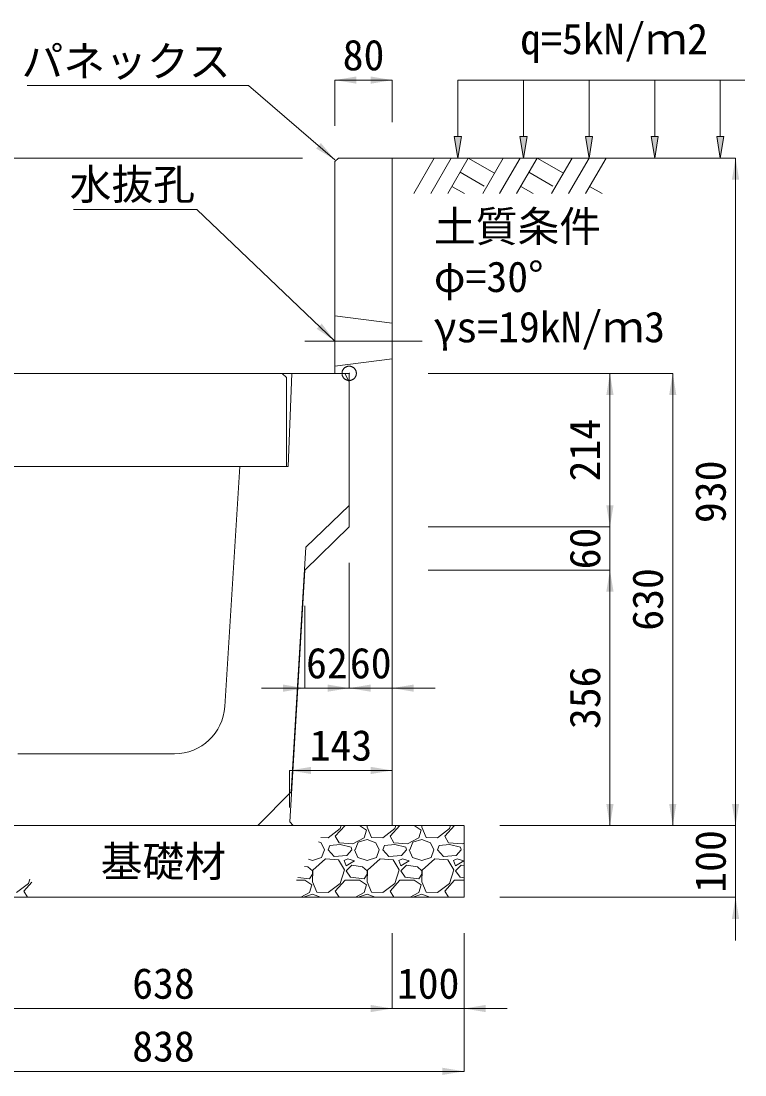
# Model space of a CAD drawing. Units: millimetres at full size, sheet at 1:40. Extents: x 206103 to 244503, y 883348 to 903496.
# Drawn here: x 229183 to 230192, y 887301 to 888769 of the extents above; entities that cross this region are included whole.
import ezdxf
from ezdxf.enums import TextEntityAlignment as Align

# ---------------------------------------------------------------- set-up
doc = ezdxf.new("R2010")
doc.units = ezdxf.units.MM
doc.header["$LTSCALE"] = 40
doc.header["$PDMODE"] = 32
doc.header["$PDSIZE"] = 20
doc.linetypes.add('DASHED', pattern=[7.5, 6, -1.5])
doc.linetypes.add('USER1', pattern=[28.575, 19.05, -3.175, 3.175, -3.175])
for name, color, linetype, lineweight in [('0_2', 7, 'Continuous', 20), ('パネックスKUR', 2, 'Continuous', 20), ('基礎材', 7, 'Continuous', 15), ('寸法線', 7, 'Continuous', 13), ('引出線', 4, 'Continuous', 13), ('本体', 2, 'Continuous', 13), ('補助線', 8, 'USER1', 13), ('ﾊｯﾁﾝｸﾞ', 7, 'Continuous', 5)]:
    doc.layers.add(name, color=color, linetype=linetype, lineweight=lineweight)
doc.layers.add('文字', color=7, linetype='Continuous')
doc.styles.add('ＭＳ ゴシック', font='')
doc.styles.get('ＭＳ ゴシック').set_extended_font_data('MS Gothic')

# ---------------------------------------------------------------- blocks, each defined once
blk = doc.blocks.new('filled_arrow')
at = {"color": 0, "linetype": 'Continuous', "lineweight": -2}
blk.add_solid([(7.5, 1.25), (0, 0), (7.5, -1.25)], dxfattribs=at)

msp = doc.modelspace()

# ---------------------------------------------------------------- hatches: boundary and pattern name
at = {"layer": '寸法線'}
for points in [[(229796.62, 888608.33), (229791.62, 888578.33), (229786.62, 888608.33)], [(229888.03, 888608.33), (229883.03, 888578.33), (229878.03, 888608.33)], [(229979.44, 888608.33), (229974.44, 888578.33), (229969.44, 888608.33)], [(230070.86, 888608.33), (230065.86, 888578.33), (230060.86, 888608.33)], [(230162.27, 888608.33), (230157.27, 888578.33), (230152.27, 888608.33)]]:
    msp.add_hatch(color=256, dxfattribs=at).paths.add_polyline_path(points)

# ---------------------------------------------------------------- linework, layer by layer
at = {"layer": '0_2'}
msp.add_line((229700.21, 888578.33), (230100.21, 888578.33), dxfattribs=at)
at = {"layer": 'パネックスKUR'}
for p, q in [((229620.21, 888573.33), (229625.21, 888578.33)), ((229620.21, 888573.33), (229620.21, 888278.33)), ((229700.21, 888578.33), (229625.21, 888578.33)), ((229700.21, 888578.33), (229700.21, 887648.33)), ((229640.21, 888278.33), (229620.21, 888278.33)), ((229640.21, 888278.33), (229640.21, 888064.33)), ((229640.21, 888064.33), (229578.21, 888004.33)), ((229578.21, 888004.33), (229557.5, 887653.32)), ((229562.21, 887648.33), (229557.5, 887653.32)), ((229700.21, 887648.33), (229562.21, 887648.33))]:
    msp.add_line(p, q, dxfattribs=at)
at = {"layer": 'パネックスKUR', "linetype": 'DASHED', "lineweight": 9}
for p, q in [((229620.21, 888358.33), (229700.21, 888348.33)), ((229620.21, 888288.33), (229700.21, 888298.33))]:
    msp.add_line(p, q, dxfattribs=at)
at = {"layer": '基礎材'}
for p, q in [((228962.71, 887648.33), (229800.02, 887648.33)), ((229800.21, 887648.33), (229800.21, 887548.33)), ((228962.71, 887548.33), (229800.21, 887548.33))]:
    msp.add_line(p, q, dxfattribs=at)
at = {"layer": '寸法線'}
for p, q in [((229620.21, 888686.88), (229700.21, 888686.88)), ((229620.21, 888623.33), (229620.21, 888686.88)), ((229700.21, 888628.33), (229700.21, 888686.88)), ((229575.21, 888578.33), (229015.21, 888578.33)), ((229750.21, 888578.33), (230178.55, 888578.33)), ((230178.55, 887648.33), (230178.55, 888578.33)), ((229570.21, 888278.33), (229015.21, 888278.33)), ((229750.21, 888278.33), (230091.05, 888278.33)), ((229750.21, 888278.33), (230003.55, 888278.33)), ((230003.55, 888278.33), (230003.55, 888064.33)), ((230091.05, 888278.33), (230091.05, 887648.33)), ((229700.21, 888146.26), (229700.21, 887839.74)), ((230003.55, 888124.33), (230003.55, 887944.33)), ((229750.21, 888064.33), (230003.55, 888064.33)), ((229750.21, 888064.33), (230003.55, 888064.33)), ((229640.21, 888014.33), (229640.21, 887839.74)), ((229640.21, 888014.33), (229640.21, 887839.74)), ((229750.21, 888004.33), (230003.55, 888004.33)), ((229750.21, 888004.33), (230003.55, 888004.33)), ((230003.55, 888004.33), (230003.55, 887648.33)), ((229578.21, 887954.33), (229578.21, 887839.74)), ((229700.21, 887839.74), (229518.21, 887839.74)), ((229580.21, 887839.74), (229760.21, 887839.74)), ((229557.21, 887725.11), (229700.21, 887725.11)), ((229557.21, 887673.33), (229557.21, 887725.11)), ((229700.21, 887673.33), (229700.21, 887725.11)), ((230178.55, 887488.33), (230178.55, 887708.33)), ((229850.02, 887648.33), (230178.55, 887648.33)), ((229850.02, 887648.33), (230091.05, 887648.33)), ((229850.02, 887648.33), (230003.55, 887648.33)), ((229850.02, 887648.33), (230178.55, 887648.33)), ((229850.02, 887548.33), (230178.55, 887548.33)), ((229700.21, 887498.33), (229700.21, 887393.39)), ((229700.21, 887498.33), (229700.21, 887393.39)), ((229800.21, 887498.33), (229800.21, 887393.39)), ((229800.21, 887498.33), (229800.21, 887305.89)), ((229062.71, 887393.39), (229700.21, 887393.39)), ((229640.21, 887393.39), (229860.21, 887393.39)), ((229800.21, 887305.89), (228962.71, 887305.89))]:
    msp.add_line(p, q, dxfattribs=at)
at = {"layer": '寸法線', "lineweight": 9}
for p, q in [((230191.62, 888686.88), (229791.62, 888686.88)), ((229791.62, 888608.33), (229791.62, 888686.88)), ((229883.03, 888608.33), (229883.03, 888686.88)), ((229974.44, 888608.33), (229974.44, 888686.88)), ((230065.86, 888608.33), (230065.86, 888686.88)), ((230157.27, 888608.33), (230157.27, 888686.88))]:
    msp.add_line(p, q, dxfattribs=at)
for points in [[(229796.62, 888608.33), (229791.62, 888578.33), (229786.62, 888608.33)], [(229888.03, 888608.33), (229883.03, 888578.33), (229878.03, 888608.33)], [(229979.44, 888608.33), (229974.44, 888578.33), (229969.44, 888608.33)], [(230070.86, 888608.33), (230065.86, 888578.33), (230060.86, 888608.33)], [(230162.27, 888608.33), (230157.27, 888578.33), (230152.27, 888608.33)]]:
    msp.add_lwpolyline(points, close=True, dxfattribs=at)
at = {"layer": '引出線'}
for points in [[(229620.21, 888575.83), (229500, 888679.29), (229191.75, 888679.29)], [(229620.21, 888323.33), (229427.75, 888506.78), (229256, 888506.78)]]:
    msp.add_lwpolyline(points, dxfattribs=at)
at = {"layer": '本体'}
for p, q in [((229560.21, 888278.33), (229555.21, 888148.33)), ((229560.21, 888278.33), (229634.21, 888278.33)), ((229640.21, 888266.33), (229634.21, 888278.33)), ((229640.21, 888266.33), (229640.21, 888094.33)), ((229487.71, 888148.33), (229466.81, 887813.96)), ((229487.71, 888148.33), (229555.21, 888148.33)), ((229640.21, 888094.33), (229579.71, 888036.33)), ((229579.71, 888036.33), (229559.57, 887695.19)), ((229178.47, 887748.33), (229396.94, 887748.33)), ((229512.71, 887648.33), (229559.57, 887695.19)), ((229062.71, 887648.33), (229512.71, 887648.33))]:
    msp.add_line(p, q, dxfattribs=at)
at = {"layer": '本体', "lineweight": 20}
msp.add_lwpolyline([(229022.71, 888148.33), (229022.71, 888272.33), (229028.71, 888278.33), (229546.71, 888278.33), (229552.71, 888272.33), (229552.71, 888148.33)], close=True, dxfattribs=at)
at = {"layer": '本体'}
msp.add_arc((229396.94, 887818.33), 70, 270, 356.42367, dxfattribs=at)
at = {"layer": '補助線'}
msp.add_line((229578.35, 888323.33), (229742.06, 888323.33), dxfattribs=at)
msp.add_point((229640.21, 888278.33), dxfattribs=at)
at = {"layer": 'ﾊｯﾁﾝｸﾞ', "lineweight": 9}
for p, q in [((229758.85, 888578.32), (229730.21, 888528.7)), ((229782.48, 888578.32), (229753.83, 888528.7)), ((229806.1, 888578.32), (229777.45, 888528.7)), ((229806.1, 888578.32), (229842.67, 888557.21)), ((229854.86, 888578.32), (229826.21, 888528.7)), ((229878.48, 888578.32), (229849.83, 888528.7)), ((229902.1, 888578.32), (229873.45, 888528.7)), ((229902.1, 888578.32), (229938.67, 888557.21)), ((229950.85, 888578.32), (229922.2, 888528.7)), ((229974.48, 888578.32), (229945.83, 888528.7)), ((229998.1, 888578.32), (229969.45, 888528.7)), ((229794.68, 888558.54), (229828.09, 888539.25)), ((229890.68, 888558.54), (229924.09, 888539.25)), ((229783.26, 888538.75), (229800.67, 888528.7)), ((229879.25, 888538.75), (229896.67, 888528.7)), ((229975.25, 888538.75), (229992.67, 888528.7))]:
    msp.add_line(p, q, dxfattribs=at)
at = {"layer": 'ﾊｯﾁﾝｸﾞ'}
for p, q in [((229620.89, 887633.33), (229634.39, 887648.33)), ((229627.75, 887644), (229629.13, 887648.33)), ((229654.76, 887648.33), (229664.32, 887641.71)), ((229665.18, 887648.33), (229665.08, 887646.29)), ((229665.08, 887646.29), (229671.18, 887631.81)), ((229697.09, 887633.33), (229710.59, 887648.33)), ((229703.95, 887644), (229705.33, 887648.33)), ((229730.96, 887648.33), (229740.52, 887641.71)), ((229741.38, 887648.33), (229741.28, 887646.29)), ((229741.28, 887646.29), (229747.38, 887631.81)), ((229773.29, 887633.33), (229786.79, 887648.33)), ((229780.15, 887644), (229781.53, 887648.33)), ((229600.89, 887631.53), (229610.98, 887631.05)), ((229610.98, 887631.05), (229627.75, 887644)), ((229626.22, 887624.19), (229620.89, 887633.33)), ((229661.27, 887631.05), (229645.27, 887622.66)), ((229664.32, 887641.71), (229661.27, 887631.05)), ((229671.18, 887631.81), (229687.18, 887631.05)), ((229687.18, 887631.05), (229703.95, 887644)), ((229702.42, 887624.19), (229697.09, 887633.33)), ((229737.47, 887631.05), (229721.47, 887622.66)), ((229740.52, 887641.71), (229737.47, 887631.05)), ((229747.38, 887631.81), (229763.38, 887631.05)), ((229763.38, 887631.05), (229780.15, 887644)), ((229778.62, 887624.19), (229773.29, 887633.33)), ((229597.44, 887625.55), (229601.08, 887624.19)), ((229601.08, 887624.19), (229605.65, 887614.28)), ((229610.98, 887614.28), (229613.27, 887620.38)), ((229627.75, 887621.9), (229613.27, 887620.38)), ((229645.27, 887622.66), (229626.22, 887624.19)), ((229642.99, 887618.09), (229627.75, 887621.9)), ((229643.75, 887614.28), (229642.99, 887618.09)), ((229648.32, 887614.28), (229652.89, 887624.95)), ((229652.89, 887624.95), (229665.08, 887628.76)), ((229665.08, 887628.76), (229677.28, 887624.19)), ((229677.28, 887624.19), (229681.85, 887614.28)), ((229687.18, 887614.28), (229689.47, 887620.38)), ((229703.95, 887621.9), (229689.47, 887620.38)), ((229721.47, 887622.66), (229702.42, 887624.19)), ((229719.19, 887618.09), (229703.95, 887621.9)), ((229719.95, 887614.28), (229719.19, 887618.09)), ((229724.52, 887614.28), (229729.09, 887624.95)), ((229729.09, 887624.95), (229741.28, 887628.76)), ((229741.28, 887628.76), (229753.48, 887624.19)), ((229753.48, 887624.19), (229758.05, 887614.28)), ((229763.38, 887614.28), (229765.67, 887620.38)), ((229780.15, 887621.9), (229765.67, 887620.38)), ((229797.67, 887622.66), (229778.62, 887624.19)), ((229795.39, 887618.09), (229780.15, 887621.9)), ((229796.15, 887614.28), (229795.39, 887618.09)), ((229800.21, 887623.99), (229797.67, 887622.66)), ((229583.49, 887601.39), (229588.88, 887599.8)), ((229588.88, 887599.8), (229601.84, 887603.61)), ((229607.17, 887602.09), (229589.65, 887586.09)), ((229601.84, 887603.61), (229605.65, 887614.28)), ((229625.46, 887600.57), (229607.17, 887602.09)), ((229619.36, 887605.14), (229610.98, 887614.28)), ((229636.89, 887606.66), (229619.36, 887605.14)), ((229638.41, 887602.09), (229633.08, 887599.8)), ((229643.75, 887614.28), (229636.89, 887606.66)), ((229647.56, 887599.04), (229638.41, 887602.09)), ((229647.56, 887614.28), (229652.13, 887603.61)), ((229652.13, 887603.61), (229665.08, 887599.8)), ((229665.08, 887599.8), (229678.04, 887603.61)), ((229683.37, 887602.09), (229665.85, 887586.09)), ((229678.04, 887603.61), (229681.85, 887614.28)), ((229701.66, 887600.57), (229683.37, 887602.09)), ((229695.56, 887605.14), (229687.18, 887614.28)), ((229713.09, 887606.66), (229695.56, 887605.14)), ((229714.61, 887602.09), (229709.28, 887599.8)), ((229719.95, 887614.28), (229713.09, 887606.66)), ((229723.76, 887599.04), (229714.61, 887602.09)), ((229723.76, 887614.28), (229728.33, 887603.61)), ((229728.33, 887603.61), (229741.28, 887599.8)), ((229741.28, 887599.8), (229754.24, 887603.61)), ((229759.57, 887602.09), (229742.05, 887586.09)), ((229754.24, 887603.61), (229758.05, 887614.28)), ((229777.86, 887600.57), (229759.57, 887602.09)), ((229771.76, 887605.14), (229763.38, 887614.28)), ((229789.29, 887606.66), (229771.76, 887605.14)), ((229790.81, 887602.09), (229785.48, 887599.8)), ((229796.15, 887614.28), (229789.29, 887606.66)), ((229799.96, 887599.04), (229790.81, 887602.09)), ((229799.96, 887614.28), (229800.21, 887613.7)), ((229582.79, 887590.66), (229577.73, 887591.42)), ((229588.88, 887585.33), (229582.79, 887590.66)), ((229633.84, 887586.85), (229625.46, 887600.57)), ((229627.75, 887567.8), (229633.84, 887586.85)), ((229633.08, 887599.8), (229636.13, 887592.18)), ((229636.13, 887592.18), (229647.56, 887599.04)), ((229643.75, 887592.95), (229636.13, 887585.33)), ((229658.99, 887590.66), (229643.75, 887592.95)), ((229665.08, 887585.33), (229658.99, 887590.66)), ((229710.04, 887586.85), (229701.66, 887600.57)), ((229703.95, 887567.8), (229710.04, 887586.85)), ((229709.28, 887599.8), (229712.33, 887592.18)), ((229712.33, 887592.18), (229723.76, 887599.04)), ((229719.95, 887592.95), (229712.33, 887585.33)), ((229735.19, 887590.66), (229719.95, 887592.95)), ((229741.28, 887585.33), (229735.19, 887590.66)), ((229786.24, 887586.85), (229777.86, 887600.57)), ((229780.15, 887567.8), (229786.24, 887586.85)), ((229785.48, 887599.8), (229788.53, 887592.18)), ((229788.53, 887592.18), (229799.96, 887599.04)), ((229796.15, 887592.95), (229788.53, 887585.33)), ((229800.21, 887592.34), (229796.15, 887592.95)), ((229193.61, 887567.8), (229195.47, 887573.61)), ((229566.73, 887572.37), (229578.22, 887572.37)), ((229568.74, 887575.86), (229585.07, 887573.9)), ((229578.22, 887572.37), (229588.12, 887565.51)), ((229585.07, 887573.9), (229588.88, 887580.75)), ((229589.65, 887586.09), (229588.88, 887570.09)), ((229588.88, 887580.75), (229588.88, 887585.33)), ((229620.89, 887557.13), (229634.6, 887572.37)), ((229634.6, 887572.37), (229654.42, 887572.37)), ((229636.13, 887585.33), (229642.22, 887576.18)), ((229642.22, 887576.18), (229661.27, 887573.9)), ((229654.42, 887572.37), (229664.32, 887565.51)), ((229661.27, 887573.9), (229665.08, 887580.75)), ((229665.85, 887586.09), (229665.08, 887570.09)), ((229665.08, 887580.75), (229665.08, 887585.33)), ((229697.09, 887557.13), (229710.8, 887572.37)), ((229710.8, 887572.37), (229730.62, 887572.37)), ((229712.33, 887585.33), (229718.42, 887576.18)), ((229718.42, 887576.18), (229737.47, 887573.9)), ((229730.62, 887572.37), (229740.52, 887565.51)), ((229737.47, 887573.9), (229741.28, 887580.75)), ((229742.05, 887586.09), (229741.28, 887570.09)), ((229741.28, 887580.75), (229741.28, 887585.33)), ((229773.29, 887557.13), (229787, 887572.37)), ((229787, 887572.37), (229800.21, 887572.37)), ((229788.53, 887585.33), (229794.62, 887576.18)), ((229794.62, 887576.18), (229800.21, 887575.51)), ((229176.84, 887554.85), (229193.61, 887567.8)), ((229186.75, 887557.13), (229197.85, 887569.47)), ((229191.89, 887548.33), (229186.75, 887557.13)), ((229588.12, 887565.51), (229585.07, 887554.85)), ((229588.88, 887570.09), (229594.98, 887555.61)), ((229610.98, 887554.85), (229627.75, 887567.8)), ((229626.02, 887548.33), (229620.89, 887557.13)), ((229664.32, 887565.51), (229661.27, 887554.85)), ((229665.08, 887570.09), (229671.18, 887555.61)), ((229687.18, 887554.85), (229703.95, 887567.8)), ((229702.22, 887548.33), (229697.09, 887557.13)), ((229740.52, 887565.51), (229737.47, 887554.85)), ((229741.28, 887570.09), (229747.38, 887555.61)), ((229763.38, 887554.85), (229780.15, 887567.8)), ((229778.42, 887548.33), (229773.29, 887557.13)), ((229585.07, 887554.85), (229572.63, 887548.33)), ((229576.51, 887548.33), (229576.69, 887548.75)), ((229576.69, 887548.75), (229588.88, 887552.56)), ((229588.88, 887552.56), (229600.16, 887548.33)), ((229594.98, 887555.61), (229610.98, 887554.85)), ((229661.27, 887554.85), (229648.83, 887548.33)), ((229652.71, 887548.33), (229652.89, 887548.75)), ((229652.89, 887548.75), (229665.08, 887552.56)), ((229665.08, 887552.56), (229676.36, 887548.33)), ((229671.18, 887555.61), (229687.18, 887554.85)), ((229737.47, 887554.85), (229725.03, 887548.33)), ((229728.91, 887548.33), (229729.09, 887548.75)), ((229729.09, 887548.75), (229741.28, 887552.56)), ((229741.28, 887552.56), (229752.56, 887548.33)), ((229747.38, 887555.61), (229763.38, 887554.85))]:
    msp.add_line(p, q, dxfattribs=at)

# ---------------------------------------------------------------- block references
at = {"layer": '寸法線', "xscale": 4, "yscale": 4}
for p in [(229620.21, 888686.88), (229640.21, 887839.74), (229700.21, 887839.74), (229557.21, 887725.11), (229800.21, 887393.39)]:
    msp.add_blockref('filled_arrow', p, dxfattribs=at)
for p, rotation in [((229700.21, 888686.88), 180), ((230178.55, 888578.33), 270), ((230003.55, 888278.33), 270), ((230091.05, 888278.33), 270), ((230003.55, 888064.33), 90), ((230003.55, 888064.33), 90), ((230003.55, 888004.33), 270), ((230003.55, 888004.33), 270), ((229578.21, 887839.74), 180), ((229640.21, 887839.74), 180), ((229700.21, 887725.11), 180), ((230003.55, 887648.33), 90), ((230091.05, 887648.33), 90), ((230178.55, 887648.33), 90), ((230178.55, 887648.33), 90), ((230178.55, 887548.33), 270), ((229700.21, 887393.39), 180), ((229700.21, 887393.39), 180), ((229800.21, 887305.89), 180)]:
    msp.add_blockref('filled_arrow', p, dxfattribs=dict(at, rotation=rotation))
at = {"layer": '引出線', "xscale": 4, "yscale": 4}
for p, rotation in [((229620.21, 888575.83), 139.3), ((229620.21, 888323.33), 136.4)]:
    msp.add_blockref('filled_arrow', p, dxfattribs=dict(at, rotation=rotation))

# ---------------------------------------------------------------- texts
at = {"layer": '寸法線', "style": 'ＭＳ ゴシック'}
for s, p in [('80', (229660.21, 888721.88)), ('62', (229609.21, 887874.74)), ('60', (229670.21, 887874.74)), ('143', (229628.71, 887760.11)), ('基礎材', (229381.37, 887598.33)), ('638', (229381.46, 887428.39)), ('100', (229750.21, 887428.39)), ('838', (229381.46, 887340.89))]:
    msp.add_text(s, height=42.72, dxfattribs=at).set_placement(p, align=Align.MIDDLE_CENTER)
for s, p in [('土質条件', (229758.17, 888504.34)), ('φ=30°', (229758.17, 888434.34)), ('γs=19kN/ｍ3', (229758.17, 888364.34))]:
    msp.add_text(s, height=42.72, dxfattribs=at).set_placement(p, align=Align.TOP_LEFT)
for s, p in [('214', (229968.55, 888171.33)), ('930', (230143.55, 888113.33)), ('60', (229968.55, 888034.33)), ('630', (230056.05, 887963.33)), ('356', (229968.55, 887826.33)), ('100', (230143.55, 887598.33))]:
    msp.add_text(s, height=42.72, rotation=90, dxfattribs=at).set_placement(p, align=Align.MIDDLE_CENTER)
at = {"layer": '引出線', "style": 'ＭＳ ゴシック'}
for s, p in [('パネックス', (229475, 888734.43)), ('水抜孔', (229425.5, 888563.06))]:
    msp.add_text(s, height=42.72, dxfattribs=at).set_placement(p, align=Align.TOP_RIGHT)
at = {"layer": '文字', "style": 'ＭＳ ゴシック'}
msp.add_text('q=5kN/ｍ2', height=42.72, dxfattribs=at).set_placement((229878.51, 888710.15), align=Align.BOTTOM_LEFT)

doc.saveas('drawing.dxf')
